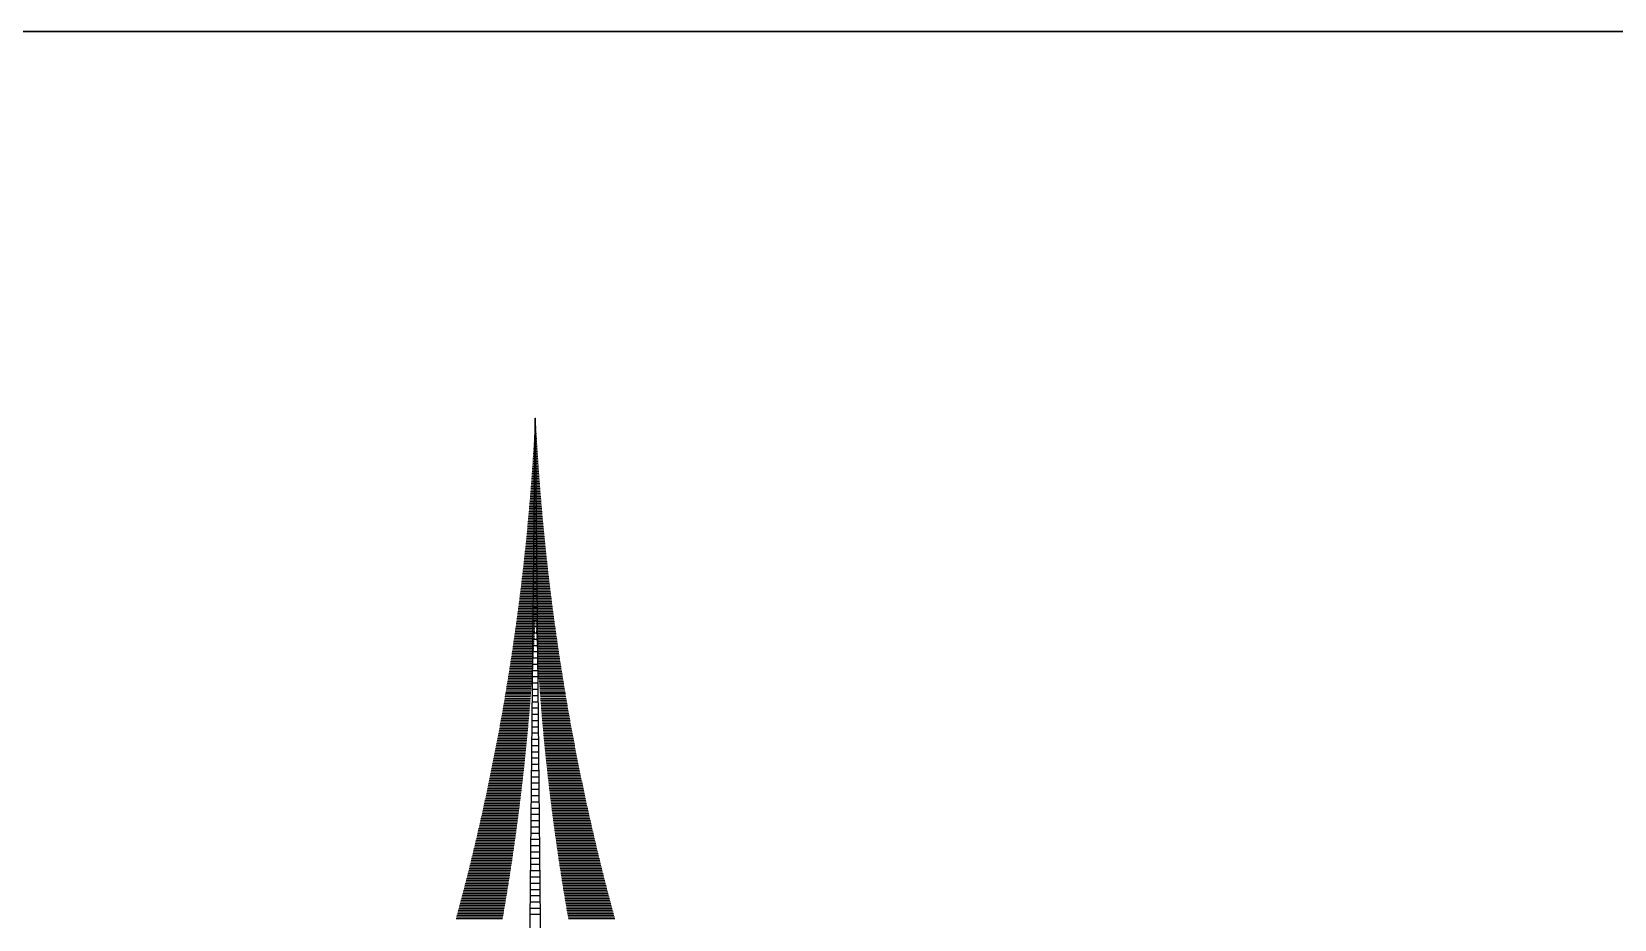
# Model space of a CAD drawing. Extents: x 271 to 16033, y -55852 to 2525.
# Drawn here: x 15996.302 to 15997.785, y -55777.007 to -55776.175 of the extents above; entities that cross this region are included whole.
import ezdxf

# ---------------------------------------------------------------- set-up
doc = ezdxf.new("R2010")
doc.units = 0
doc.header["$MEASUREMENT"] = 0
doc.layers.add('GUSH_MARM', color=173, linetype='Continuous')
doc.layers.add('TR_GILYON', color=7, linetype='Continuous')

# ---------------------------------------------------------------- blocks, each defined once
blk = doc.blocks.new('1BB389')
at = {"color": 7, "linetype": 'Continuous'}
for p, q in [((-20.492, -125.25), (-20.485, -125.25)), ((-20.491, -125.156), (-20.486, -125.156)), ((-20.494, -125.438), (-20.483, -125.438)), ((-20.493, -125.344), (-20.484, -125.344)), ((-20.497, -125.719), (-20.48, -125.719)), ((-20.496, -125.625), (-20.481, -125.625)), ((-20.495, -125.531), (-20.482, -125.531)), ((-20.499, -125.906), (-20.478, -125.906)), ((-20.498, -125.812), (-20.479, -125.812)), ((-20.502, -126.188), (-20.476, -126.188)), ((-20.501, -126.094), (-20.477, -126.094)), ((-20.5, -126), (-20.477, -126)), ((-20.504, -126.375), (-20.474, -126.375)), ((-20.503, -126.281), (-20.475, -126.281)), ((-20.506, -126.656), (-20.471, -126.656)), ((-20.505, -126.562), (-20.472, -126.562)), ((-20.504, -126.469), (-20.473, -126.469)), ((-20.508, -126.844), (-20.469, -126.844)), ((-20.507, -126.75), (-20.47, -126.75)), ((-20.511, -127.125), (-20.466, -127.125)), ((-20.51, -127.031), (-20.467, -127.031)), ((-20.509, -126.938), (-20.468, -126.938)), ((-20.513, -127.312), (-20.464, -127.312)), ((-20.512, -127.219), (-20.465, -127.219)), ((-20.516, -127.594), (-20.462, -127.594)), ((-20.515, -127.5), (-20.463, -127.5)), ((-20.514, -127.406), (-20.463, -127.406)), ((-20.518, -127.781), (-20.46, -127.781)), ((-20.517, -127.688), (-20.461, -127.688)), ((-20.52, -128.062), (-20.457, -128.062)), ((-20.519, -127.875), (-20.459, -127.875)), ((-20.519, -127.969), (-20.458, -127.969)), ((-20.522, -128.25), (-20.455, -128.25)), ((-20.521, -128.156), (-20.456, -128.156)), ((-20.525, -128.531), (-20.452, -128.531)), ((-20.524, -128.438), (-20.453, -128.438)), ((-20.523, -128.344), (-20.454, -128.344)), ((-20.527, -128.719), (-20.45, -128.719)), ((-20.526, -128.625), (-20.451, -128.625)), ((-20.53, -129), (-20.448, -129)), ((-20.529, -128.906), (-20.448, -128.906)), ((-20.528, -128.812), (-20.449, -128.812)), ((-20.533, -129.281), (-20.445, -129.281)), ((-20.532, -129.188), (-20.446, -129.188)), ((-20.531, -129.094), (-20.447, -129.094)), ((-20.534, -129.469), (-20.443, -129.469)), ((-20.533, -129.375), (-20.444, -129.375)), ((-20.537, -129.75), (-20.44, -129.75)), ((-20.536, -129.656), (-20.441, -129.656)), ((-20.535, -129.562), (-20.442, -129.562)), ((-20.539, -129.938), (-20.438, -129.938)), ((-20.538, -129.844), (-20.439, -129.844)), ((-20.542, -130.219), (-20.435, -130.219)), ((-20.541, -130.125), (-20.436, -130.125)), ((-20.54, -130.031), (-20.437, -130.031)), ((-20.544, -130.406), (-20.434, -130.406)), ((-20.543, -130.312), (-20.434, -130.312)), ((-20.547, -130.688), (-20.431, -130.688)), ((-20.546, -130.594), (-20.432, -130.594)), ((-20.545, -130.5), (-20.433, -130.5)), ((-20.548, -130.781), (-20.43, -130.781)), ((-20.548, -130.875), (-20.429, -130.875)), ((-20.551, -131.156), (-20.426, -131.156)), ((-20.55, -131.062), (-20.427, -131.062)), ((-20.549, -130.969), (-20.428, -130.969)), ((-20.553, -131.344), (-20.424, -131.344)), ((-20.552, -131.25), (-20.425, -131.25)), ((-20.556, -131.625), (-20.421, -131.625)), ((-20.555, -131.531), (-20.422, -131.531)), ((-20.554, -131.438), (-20.423, -131.438)), ((-20.558, -131.812), (-20.419, -131.812)), ((-20.557, -131.719), (-20.42, -131.719)), ((-20.561, -132.094), (-20.417, -132.094)), ((-20.56, -132), (-20.418, -132)), ((-20.559, -131.906), (-20.419, -131.906)), ((-20.563, -132.281), (-20.415, -132.281)), ((-20.562, -132.188), (-20.416, -132.188)), ((-20.565, -132.562), (-20.412, -132.562)), ((-20.564, -132.469), (-20.413, -132.469)), ((-20.563, -132.375), (-20.414, -132.375))]:
    blk.add_line(p, q, dxfattribs=at)

msp = doc.modelspace()

# ---------------------------------------------------------------- linework, layer by layer
at = {"color": 250, "linetype": 'Continuous', "ltscale": 0.01, "elevation": 1172.19571}
msp.add_lwpolyline([(15995.5603, -55776.17533), (16022.11495, -55776.17533), (16022.11495, -55795.05713), (15995.5603, -55795.05713)], close=True, dxfattribs=at)
at = {"layer": 'GUSH_MARM', "color": 250, "linetype": 'Continuous', "ltscale": 0.0625}
for p, q in [((15996.71159, -55782.78398, 1172.19571), (15996.77394, -55776.53734, 1172.19571)), ((15996.83659, -55782.78398, 1172.19571), (15996.77425, -55776.53734, 1172.19571))]:
    msp.add_line(p, q, dxfattribs=at)
at = {"layer": 'GUSH_MARM', "color": 7, "linetype": 'Continuous', "ltscale": 0.00016276}
for p, q in [((15996.77377, -55776.54046, 1172.19571), (15996.77436, -55776.54046, 1172.19571)), ((15996.77382, -55776.54046, 1172.19571), (15996.7744, -55776.54046, 1172.19571)), ((15996.77385, -55776.5389, 1172.19571), (15996.77429, -55776.5389, 1172.19571)), ((15996.77388, -55776.5389, 1172.19571), (15996.77432, -55776.5389, 1172.19571)), ((15996.77393, -55776.53734, 1172.19571), (15996.77423, -55776.53734, 1172.19571)), ((15996.77394, -55776.53734, 1172.19571), (15996.77425, -55776.53734, 1172.19571)), ((15996.77294, -55776.55609, 1172.19571), (15996.77493, -55776.55609, 1172.19571)), ((15996.77303, -55776.55452, 1172.19571), (15996.77488, -55776.55452, 1172.19571)), ((15996.77311, -55776.55296, 1172.19571), (15996.77482, -55776.55296, 1172.19571)), ((15996.7732, -55776.5514, 1172.19571), (15996.77477, -55776.5514, 1172.19571)), ((15996.77324, -55776.55609, 1172.19571), (15996.77524, -55776.55609, 1172.19571)), ((15996.77329, -55776.54984, 1172.19571), (15996.77471, -55776.54984, 1172.19571)), ((15996.7733, -55776.55452, 1172.19571), (15996.77515, -55776.55452, 1172.19571)), ((15996.77335, -55776.55296, 1172.19571), (15996.77506, -55776.55296, 1172.19571)), ((15996.77337, -55776.54827, 1172.19571), (15996.77466, -55776.54827, 1172.19571)), ((15996.7734, -55776.5514, 1172.19571), (15996.77497, -55776.5514, 1172.19571)), ((15996.77345, -55776.54671, 1172.19571), (15996.7746, -55776.54671, 1172.19571)), ((15996.77346, -55776.54984, 1172.19571), (15996.77489, -55776.54984, 1172.19571)), ((15996.77352, -55776.54827, 1172.19571), (15996.7748, -55776.54827, 1172.19571)), ((15996.77353, -55776.54515, 1172.19571), (15996.77454, -55776.54515, 1172.19571)), ((15996.77357, -55776.54671, 1172.19571), (15996.77472, -55776.54671, 1172.19571)), ((15996.77362, -55776.54359, 1172.19571), (15996.77448, -55776.54359, 1172.19571)), ((15996.77363, -55776.54515, 1172.19571), (15996.77464, -55776.54515, 1172.19571)), ((15996.77369, -55776.54202, 1172.19571), (15996.77442, -55776.54202, 1172.19571)), ((15996.77369, -55776.54359, 1172.19571), (15996.77456, -55776.54359, 1172.19571)), ((15996.77375, -55776.54202, 1172.19571), (15996.77448, -55776.54202, 1172.19571)), ((15996.77209, -55776.57015, 1172.19571), (15996.77535, -55776.57015, 1172.19571)), ((15996.77219, -55776.56859, 1172.19571), (15996.77531, -55776.56859, 1172.19571)), ((15996.77229, -55776.56702, 1172.19571), (15996.77526, -55776.56702, 1172.19571)), ((15996.77238, -55776.56546, 1172.19571), (15996.77522, -55776.56546, 1172.19571)), ((15996.77248, -55776.5639, 1172.19571), (15996.77517, -55776.5639, 1172.19571)), ((15996.77257, -55776.56234, 1172.19571), (15996.77513, -55776.56234, 1172.19571)), ((15996.77267, -55776.56077, 1172.19571), (15996.77508, -55776.56077, 1172.19571)), ((15996.77276, -55776.55921, 1172.19571), (15996.77503, -55776.55921, 1172.19571)), ((15996.77282, -55776.57015, 1172.19571), (15996.77608, -55776.57015, 1172.19571)), ((15996.77285, -55776.55765, 1172.19571), (15996.77498, -55776.55765, 1172.19571)), ((15996.77287, -55776.56859, 1172.19571), (15996.77598, -55776.56859, 1172.19571)), ((15996.77291, -55776.56702, 1172.19571), (15996.77589, -55776.56702, 1172.19571)), ((15996.77295, -55776.56546, 1172.19571), (15996.77579, -55776.56546, 1172.19571)), ((15996.773, -55776.5639, 1172.19571), (15996.7757, -55776.5639, 1172.19571)), ((15996.77305, -55776.56234, 1172.19571), (15996.7756, -55776.56234, 1172.19571)), ((15996.77309, -55776.56077, 1172.19571), (15996.77551, -55776.56077, 1172.19571)), ((15996.77314, -55776.55921, 1172.19571), (15996.77542, -55776.55921, 1172.19571)), ((15996.77319, -55776.55765, 1172.19571), (15996.77533, -55776.55765, 1172.19571)), ((15996.77104, -55776.58577, 1172.19571), (15996.77571, -55776.58577, 1172.19571)), ((15996.77115, -55776.58421, 1172.19571), (15996.77568, -55776.58421, 1172.19571)), ((15996.77126, -55776.58265, 1172.19571), (15996.77565, -55776.58265, 1172.19571)), ((15996.77137, -55776.58109, 1172.19571), (15996.77561, -55776.58109, 1172.19571)), ((15996.77148, -55776.57952, 1172.19571), (15996.77558, -55776.57952, 1172.19571)), ((15996.77158, -55776.57796, 1172.19571), (15996.77554, -55776.57796, 1172.19571)), ((15996.77168, -55776.5764, 1172.19571), (15996.77551, -55776.5764, 1172.19571)), ((15996.77179, -55776.57484, 1172.19571), (15996.77547, -55776.57484, 1172.19571)), ((15996.77189, -55776.57327, 1172.19571), (15996.77543, -55776.57327, 1172.19571)), ((15996.77199, -55776.57171, 1172.19571), (15996.77539, -55776.57171, 1172.19571)), ((15996.77246, -55776.58577, 1172.19571), (15996.77713, -55776.58577, 1172.19571)), ((15996.7725, -55776.58421, 1172.19571), (15996.77702, -55776.58421, 1172.19571)), ((15996.77253, -55776.58265, 1172.19571), (15996.77691, -55776.58265, 1172.19571)), ((15996.77256, -55776.58109, 1172.19571), (15996.7768, -55776.58109, 1172.19571)), ((15996.7726, -55776.57952, 1172.19571), (15996.7767, -55776.57952, 1172.19571)), ((15996.77263, -55776.57796, 1172.19571), (15996.77659, -55776.57796, 1172.19571)), ((15996.77267, -55776.5764, 1172.19571), (15996.77649, -55776.5764, 1172.19571)), ((15996.7727, -55776.57484, 1172.19571), (15996.77639, -55776.57484, 1172.19571)), ((15996.77274, -55776.57327, 1172.19571), (15996.77628, -55776.57327, 1172.19571)), ((15996.77278, -55776.57171, 1172.19571), (15996.77618, -55776.57171, 1172.19571)), ((15996.77, -55776.59984, 1172.19571), (15996.77594, -55776.59984, 1172.19571)), ((15996.77012, -55776.59827, 1172.19571), (15996.77592, -55776.59827, 1172.19571)), ((15996.77024, -55776.59671, 1172.19571), (15996.77589, -55776.59671, 1172.19571)), ((15996.77036, -55776.59515, 1172.19571), (15996.77587, -55776.59515, 1172.19571)), ((15996.77048, -55776.59359, 1172.19571), (15996.77585, -55776.59359, 1172.19571)), ((15996.77059, -55776.59202, 1172.19571), (15996.77582, -55776.59202, 1172.19571)), ((15996.77071, -55776.59046, 1172.19571), (15996.7758, -55776.59046, 1172.19571)), ((15996.77082, -55776.5889, 1172.19571), (15996.77577, -55776.5889, 1172.19571)), ((15996.77093, -55776.58734, 1172.19571), (15996.77574, -55776.58734, 1172.19571)), ((15996.77224, -55776.59984, 1172.19571), (15996.77817, -55776.59984, 1172.19571)), ((15996.77226, -55776.59827, 1172.19571), (15996.77805, -55776.59827, 1172.19571)), ((15996.77228, -55776.59671, 1172.19571), (15996.77793, -55776.59671, 1172.19571)), ((15996.7723, -55776.59515, 1172.19571), (15996.77781, -55776.59515, 1172.19571)), ((15996.77233, -55776.59359, 1172.19571), (15996.7777, -55776.59359, 1172.19571)), ((15996.77235, -55776.59202, 1172.19571), (15996.77758, -55776.59202, 1172.19571)), ((15996.77238, -55776.59046, 1172.19571), (15996.77747, -55776.59046, 1172.19571)), ((15996.77241, -55776.5889, 1172.19571), (15996.77735, -55776.5889, 1172.19571)), ((15996.77243, -55776.58734, 1172.19571), (15996.77724, -55776.58734, 1172.19571)), ((15996.76874, -55776.61546, 1172.19571), (15996.77609, -55776.61546, 1172.19571)), ((15996.76887, -55776.6139, 1172.19571), (15996.77608, -55776.6139, 1172.19571)), ((15996.769, -55776.61234, 1172.19571), (15996.77606, -55776.61234, 1172.19571)), ((15996.76913, -55776.61077, 1172.19571), (15996.77605, -55776.61077, 1172.19571)), ((15996.76926, -55776.60921, 1172.19571), (15996.77604, -55776.60921, 1172.19571)), ((15996.76939, -55776.60765, 1172.19571), (15996.77603, -55776.60765, 1172.19571)), ((15996.76951, -55776.60609, 1172.19571), (15996.77601, -55776.60609, 1172.19571)), ((15996.76964, -55776.60452, 1172.19571), (15996.77599, -55776.60452, 1172.19571)), ((15996.76976, -55776.60296, 1172.19571), (15996.77598, -55776.60296, 1172.19571)), ((15996.76988, -55776.6014, 1172.19571), (15996.77596, -55776.6014, 1172.19571)), ((15996.77209, -55776.61546, 1172.19571), (15996.77943, -55776.61546, 1172.19571)), ((15996.7721, -55776.6139, 1172.19571), (15996.7793, -55776.6139, 1172.19571)), ((15996.77211, -55776.61234, 1172.19571), (15996.77917, -55776.61234, 1172.19571)), ((15996.77212, -55776.61077, 1172.19571), (15996.77904, -55776.61077, 1172.19571)), ((15996.77213, -55776.60921, 1172.19571), (15996.77891, -55776.60921, 1172.19571)), ((15996.77215, -55776.60765, 1172.19571), (15996.77879, -55776.60765, 1172.19571)), ((15996.77216, -55776.60609, 1172.19571), (15996.77866, -55776.60609, 1172.19571)), ((15996.77218, -55776.60452, 1172.19571), (15996.77854, -55776.60452, 1172.19571)), ((15996.7722, -55776.60296, 1172.19571), (15996.77841, -55776.60296, 1172.19571)), ((15996.77222, -55776.6014, 1172.19571), (15996.77829, -55776.6014, 1172.19571)), ((15996.76751, -55776.62952, 1172.19571), (15996.77612, -55776.62952, 1172.19571)), ((15996.76765, -55776.62796, 1172.19571), (15996.77612, -55776.62796, 1172.19571)), ((15996.76779, -55776.6264, 1172.19571), (15996.77612, -55776.6264, 1172.19571)), ((15996.76793, -55776.62484, 1172.19571), (15996.77612, -55776.62484, 1172.19571)), ((15996.76807, -55776.62327, 1172.19571), (15996.77612, -55776.62327, 1172.19571)), ((15996.76821, -55776.62171, 1172.19571), (15996.77611, -55776.62171, 1172.19571)), ((15996.76834, -55776.62015, 1172.19571), (15996.77611, -55776.62015, 1172.19571)), ((15996.76848, -55776.61859, 1172.19571), (15996.7761, -55776.61859, 1172.19571)), ((15996.76861, -55776.61702, 1172.19571), (15996.77609, -55776.61702, 1172.19571)), ((15996.77205, -55776.62484, 1172.19571), (15996.78024, -55776.62484, 1172.19571)), ((15996.77205, -55776.6264, 1172.19571), (15996.78038, -55776.6264, 1172.19571)), ((15996.77205, -55776.62796, 1172.19571), (15996.78052, -55776.62796, 1172.19571)), ((15996.77205, -55776.62952, 1172.19571), (15996.78066, -55776.62952, 1172.19571)), ((15996.77206, -55776.62171, 1172.19571), (15996.77997, -55776.62171, 1172.19571)), ((15996.77206, -55776.62327, 1172.19571), (15996.78011, -55776.62327, 1172.19571)), ((15996.77207, -55776.61859, 1172.19571), (15996.7797, -55776.61859, 1172.19571)), ((15996.77207, -55776.62015, 1172.19571), (15996.77983, -55776.62015, 1172.19571)), ((15996.77208, -55776.61702, 1172.19571), (15996.77956, -55776.61702, 1172.19571)), ((15996.76603, -55776.64515, 1172.19571), (15996.77606, -55776.64515, 1172.19571)), ((15996.76619, -55776.64359, 1172.19571), (15996.77607, -55776.64359, 1172.19571)), ((15996.76634, -55776.64202, 1172.19571), (15996.77608, -55776.64202, 1172.19571)), ((15996.76649, -55776.64046, 1172.19571), (15996.77609, -55776.64046, 1172.19571)), ((15996.76664, -55776.6389, 1172.19571), (15996.7761, -55776.6389, 1172.19571)), ((15996.76679, -55776.63734, 1172.19571), (15996.7761, -55776.63734, 1172.19571)), ((15996.76693, -55776.63577, 1172.19571), (15996.77611, -55776.63577, 1172.19571)), ((15996.76708, -55776.63421, 1172.19571), (15996.77611, -55776.63421, 1172.19571)), ((15996.76722, -55776.63265, 1172.19571), (15996.77612, -55776.63265, 1172.19571)), ((15996.76737, -55776.63109, 1172.19571), (15996.77612, -55776.63109, 1172.19571)), ((15996.77205, -55776.63109, 1172.19571), (15996.78081, -55776.63109, 1172.19571)), ((15996.77206, -55776.63265, 1172.19571), (15996.78095, -55776.63265, 1172.19571)), ((15996.77206, -55776.63421, 1172.19571), (15996.7811, -55776.63421, 1172.19571)), ((15996.77206, -55776.63577, 1172.19571), (15996.78124, -55776.63577, 1172.19571)), ((15996.77207, -55776.63734, 1172.19571), (15996.78139, -55776.63734, 1172.19571)), ((15996.77208, -55776.6389, 1172.19571), (15996.78154, -55776.6389, 1172.19571)), ((15996.77208, -55776.64046, 1172.19571), (15996.78169, -55776.64046, 1172.19571)), ((15996.77209, -55776.64202, 1172.19571), (15996.78184, -55776.64202, 1172.19571)), ((15996.7721, -55776.64359, 1172.19571), (15996.78199, -55776.64359, 1172.19571)), ((15996.77212, -55776.64515, 1172.19571), (15996.78214, -55776.64515, 1172.19571)), ((15996.76461, -55776.65921, 1172.19571), (15996.7759, -55776.65921, 1172.19571)), ((15996.76477, -55776.65765, 1172.19571), (15996.77593, -55776.65765, 1172.19571)), ((15996.76493, -55776.65609, 1172.19571), (15996.77595, -55776.65609, 1172.19571)), ((15996.76509, -55776.65452, 1172.19571), (15996.77597, -55776.65452, 1172.19571)), ((15996.76525, -55776.65296, 1172.19571), (15996.77598, -55776.65296, 1172.19571)), ((15996.76541, -55776.6514, 1172.19571), (15996.776, -55776.6514, 1172.19571)), ((15996.76557, -55776.64984, 1172.19571), (15996.77602, -55776.64984, 1172.19571)), ((15996.76572, -55776.64827, 1172.19571), (15996.77603, -55776.64827, 1172.19571)), ((15996.76588, -55776.64671, 1172.19571), (15996.77605, -55776.64671, 1172.19571)), ((15996.77213, -55776.64671, 1172.19571), (15996.78229, -55776.64671, 1172.19571)), ((15996.77214, -55776.64827, 1172.19571), (15996.78245, -55776.64827, 1172.19571)), ((15996.77216, -55776.64984, 1172.19571), (15996.78261, -55776.64984, 1172.19571)), ((15996.77217, -55776.6514, 1172.19571), (15996.78276, -55776.6514, 1172.19571)), ((15996.77219, -55776.65296, 1172.19571), (15996.78292, -55776.65296, 1172.19571)), ((15996.77221, -55776.65452, 1172.19571), (15996.78308, -55776.65452, 1172.19571)), ((15996.77223, -55776.65609, 1172.19571), (15996.78324, -55776.65609, 1172.19571)), ((15996.77225, -55776.65765, 1172.19571), (15996.7834, -55776.65765, 1172.19571)), ((15996.77227, -55776.65921, 1172.19571), (15996.78357, -55776.65921, 1172.19571)), ((15996.76292, -55776.67484, 1172.19571), (15996.77563, -55776.67484, 1172.19571)), ((15996.76309, -55776.67327, 1172.19571), (15996.77566, -55776.67327, 1172.19571)), ((15996.76326, -55776.67171, 1172.19571), (15996.77569, -55776.67171, 1172.19571)), ((15996.76344, -55776.67015, 1172.19571), (15996.77572, -55776.67015, 1172.19571)), ((15996.76361, -55776.66859, 1172.19571), (15996.77575, -55776.66859, 1172.19571)), ((15996.76378, -55776.66702, 1172.19571), (15996.77578, -55776.66702, 1172.19571)), ((15996.76395, -55776.66546, 1172.19571), (15996.77581, -55776.66546, 1172.19571)), ((15996.76411, -55776.6639, 1172.19571), (15996.77583, -55776.6639, 1172.19571)), ((15996.76428, -55776.66234, 1172.19571), (15996.77586, -55776.66234, 1172.19571)), ((15996.76444, -55776.66077, 1172.19571), (15996.77588, -55776.66077, 1172.19571)), ((15996.77229, -55776.66077, 1172.19571), (15996.78373, -55776.66077, 1172.19571)), ((15996.77232, -55776.66234, 1172.19571), (15996.78389, -55776.66234, 1172.19571)), ((15996.77234, -55776.6639, 1172.19571), (15996.78406, -55776.6639, 1172.19571)), ((15996.77237, -55776.66546, 1172.19571), (15996.78423, -55776.66546, 1172.19571)), ((15996.77239, -55776.66702, 1172.19571), (15996.7844, -55776.66702, 1172.19571)), ((15996.77242, -55776.66859, 1172.19571), (15996.78457, -55776.66859, 1172.19571)), ((15996.77245, -55776.67015, 1172.19571), (15996.78474, -55776.67015, 1172.19571)), ((15996.77248, -55776.67171, 1172.19571), (15996.78491, -55776.67171, 1172.19571)), ((15996.77251, -55776.67327, 1172.19571), (15996.78508, -55776.67327, 1172.19571)), ((15996.77255, -55776.67484, 1172.19571), (15996.78526, -55776.67484, 1172.19571)), ((15996.7613, -55776.6889, 1172.19571), (15996.77528, -55776.6889, 1172.19571)), ((15996.76148, -55776.68734, 1172.19571), (15996.77533, -55776.68734, 1172.19571)), ((15996.76167, -55776.68577, 1172.19571), (15996.77537, -55776.68577, 1172.19571)), ((15996.76185, -55776.68421, 1172.19571), (15996.77541, -55776.68421, 1172.19571)), ((15996.76203, -55776.68265, 1172.19571), (15996.77545, -55776.68265, 1172.19571)), ((15996.76221, -55776.68109, 1172.19571), (15996.77549, -55776.68109, 1172.19571)), ((15996.76239, -55776.67952, 1172.19571), (15996.77552, -55776.67952, 1172.19571)), ((15996.76257, -55776.67796, 1172.19571), (15996.77556, -55776.67796, 1172.19571)), ((15996.76274, -55776.6764, 1172.19571), (15996.77559, -55776.6764, 1172.19571)), ((15996.77258, -55776.6764, 1172.19571), (15996.78543, -55776.6764, 1172.19571)), ((15996.77261, -55776.67796, 1172.19571), (15996.78561, -55776.67796, 1172.19571)), ((15996.77265, -55776.67952, 1172.19571), (15996.78579, -55776.67952, 1172.19571)), ((15996.77269, -55776.68109, 1172.19571), (15996.78596, -55776.68109, 1172.19571)), ((15996.77273, -55776.68265, 1172.19571), (15996.78614, -55776.68265, 1172.19571)), ((15996.77277, -55776.68421, 1172.19571), (15996.78633, -55776.68421, 1172.19571)), ((15996.77281, -55776.68577, 1172.19571), (15996.78651, -55776.68577, 1172.19571)), ((15996.77285, -55776.68734, 1172.19571), (15996.78669, -55776.68734, 1172.19571)), ((15996.77289, -55776.6889, 1172.19571), (15996.78688, -55776.6889, 1172.19571)), ((15996.75939, -55776.70452, 1172.19571), (15996.77479, -55776.70452, 1172.19571)), ((15996.75959, -55776.70296, 1172.19571), (15996.77485, -55776.70296, 1172.19571)), ((15996.75978, -55776.7014, 1172.19571), (15996.7749, -55776.7014, 1172.19571)), ((15996.75997, -55776.69984, 1172.19571), (15996.77495, -55776.69984, 1172.19571)), ((15996.76017, -55776.69827, 1172.19571), (15996.775, -55776.69827, 1172.19571)), ((15996.76036, -55776.69671, 1172.19571), (15996.77505, -55776.69671, 1172.19571)), ((15996.76055, -55776.69515, 1172.19571), (15996.7751, -55776.69515, 1172.19571)), ((15996.76074, -55776.69359, 1172.19571), (15996.77515, -55776.69359, 1172.19571)), ((15996.76093, -55776.69202, 1172.19571), (15996.77519, -55776.69202, 1172.19571)), ((15996.76111, -55776.69046, 1172.19571), (15996.77524, -55776.69046, 1172.19571)), ((15996.77293, -55776.69046, 1172.19571), (15996.78706, -55776.69046, 1172.19571)), ((15996.77298, -55776.69202, 1172.19571), (15996.78725, -55776.69202, 1172.19571)), ((15996.77303, -55776.69359, 1172.19571), (15996.78744, -55776.69359, 1172.19571)), ((15996.77307, -55776.69515, 1172.19571), (15996.78762, -55776.69515, 1172.19571)), ((15996.77312, -55776.69671, 1172.19571), (15996.78781, -55776.69671, 1172.19571)), ((15996.77317, -55776.69827, 1172.19571), (15996.78801, -55776.69827, 1172.19571)), ((15996.77322, -55776.69984, 1172.19571), (15996.7882, -55776.69984, 1172.19571)), ((15996.77327, -55776.7014, 1172.19571), (15996.78839, -55776.7014, 1172.19571)), ((15996.77333, -55776.70296, 1172.19571), (15996.78859, -55776.70296, 1172.19571)), ((15996.77338, -55776.70452, 1172.19571), (15996.78878, -55776.70452, 1172.19571)), ((15996.75758, -55776.71859, 1172.19571), (15996.77426, -55776.71859, 1172.19571)), ((15996.75778, -55776.71702, 1172.19571), (15996.77432, -55776.71702, 1172.19571)), ((15996.75799, -55776.71546, 1172.19571), (15996.77438, -55776.71546, 1172.19571)), ((15996.75819, -55776.7139, 1172.19571), (15996.77445, -55776.7139, 1172.19571)), ((15996.75839, -55776.71234, 1172.19571), (15996.77451, -55776.71234, 1172.19571)), ((15996.7586, -55776.71077, 1172.19571), (15996.77457, -55776.71077, 1172.19571)), ((15996.7588, -55776.70921, 1172.19571), (15996.77463, -55776.70921, 1172.19571)), ((15996.759, -55776.70765, 1172.19571), (15996.77468, -55776.70765, 1172.19571)), ((15996.75919, -55776.70609, 1172.19571), (15996.77474, -55776.70609, 1172.19571)), ((15996.77343, -55776.70609, 1172.19571), (15996.78898, -55776.70609, 1172.19571)), ((15996.77349, -55776.70765, 1172.19571), (15996.78918, -55776.70765, 1172.19571)), ((15996.77355, -55776.70921, 1172.19571), (15996.78938, -55776.70921, 1172.19571)), ((15996.77361, -55776.71077, 1172.19571), (15996.78958, -55776.71077, 1172.19571)), ((15996.77367, -55776.71234, 1172.19571), (15996.78978, -55776.71234, 1172.19571)), ((15996.77373, -55776.7139, 1172.19571), (15996.78998, -55776.7139, 1172.19571)), ((15996.77379, -55776.71546, 1172.19571), (15996.79019, -55776.71546, 1172.19571)), ((15996.77385, -55776.71702, 1172.19571), (15996.79039, -55776.71702, 1172.19571)), ((15996.77392, -55776.71859, 1172.19571), (15996.7906, -55776.71859, 1172.19571)), ((15996.75545, -55776.73421, 1172.19571), (15996.77356, -55776.73421, 1172.19571)), ((15996.75567, -55776.73265, 1172.19571), (15996.77363, -55776.73265, 1172.19571)), ((15996.75589, -55776.73109, 1172.19571), (15996.77371, -55776.73109, 1172.19571)), ((15996.7561, -55776.72952, 1172.19571), (15996.77378, -55776.72952, 1172.19571)), ((15996.75632, -55776.72796, 1172.19571), (15996.77385, -55776.72796, 1172.19571)), ((15996.75653, -55776.7264, 1172.19571), (15996.77392, -55776.7264, 1172.19571)), ((15996.75674, -55776.72484, 1172.19571), (15996.77399, -55776.72484, 1172.19571)), ((15996.75695, -55776.72327, 1172.19571), (15996.77406, -55776.72327, 1172.19571)), ((15996.75716, -55776.72171, 1172.19571), (15996.77413, -55776.72171, 1172.19571)), ((15996.75737, -55776.72015, 1172.19571), (15996.77419, -55776.72015, 1172.19571)), ((15996.77398, -55776.72015, 1172.19571), (15996.7908, -55776.72015, 1172.19571)), ((15996.77405, -55776.72171, 1172.19571), (15996.79101, -55776.72171, 1172.19571)), ((15996.77411, -55776.72327, 1172.19571), (15996.79122, -55776.72327, 1172.19571)), ((15996.77418, -55776.72484, 1172.19571), (15996.79143, -55776.72484, 1172.19571)), ((15996.77425, -55776.7264, 1172.19571), (15996.79164, -55776.7264, 1172.19571)), ((15996.77432, -55776.72796, 1172.19571), (15996.79186, -55776.72796, 1172.19571)), ((15996.7744, -55776.72952, 1172.19571), (15996.79207, -55776.72952, 1172.19571)), ((15996.77447, -55776.73109, 1172.19571), (15996.79229, -55776.73109, 1172.19571)), ((15996.77454, -55776.73265, 1172.19571), (15996.7925, -55776.73265, 1172.19571)), ((15996.77462, -55776.73421, 1172.19571), (15996.79272, -55776.73421, 1172.19571)), ((15996.75344, -55776.74827, 1172.19571), (15996.77283, -55776.74827, 1172.19571)), ((15996.75367, -55776.74671, 1172.19571), (15996.77291, -55776.74671, 1172.19571)), ((15996.7539, -55776.74515, 1172.19571), (15996.773, -55776.74515, 1172.19571)), ((15996.75412, -55776.74359, 1172.19571), (15996.77308, -55776.74359, 1172.19571)), ((15996.75435, -55776.74202, 1172.19571), (15996.77316, -55776.74202, 1172.19571)), ((15996.75457, -55776.74046, 1172.19571), (15996.77324, -55776.74046, 1172.19571)), ((15996.75479, -55776.7389, 1172.19571), (15996.77332, -55776.7389, 1172.19571)), ((15996.75501, -55776.73734, 1172.19571), (15996.7734, -55776.73734, 1172.19571)), ((15996.75523, -55776.73577, 1172.19571), (15996.77348, -55776.73577, 1172.19571)), ((15996.77469, -55776.73577, 1172.19571), (15996.79294, -55776.73577, 1172.19571)), ((15996.77477, -55776.73734, 1172.19571), (15996.79316, -55776.73734, 1172.19571)), ((15996.77485, -55776.7389, 1172.19571), (15996.79338, -55776.7389, 1172.19571)), ((15996.77493, -55776.74046, 1172.19571), (15996.7936, -55776.74046, 1172.19571)), ((15996.77501, -55776.74202, 1172.19571), (15996.79383, -55776.74202, 1172.19571)), ((15996.77509, -55776.74359, 1172.19571), (15996.79405, -55776.74359, 1172.19571)), ((15996.77518, -55776.74515, 1172.19571), (15996.79428, -55776.74515, 1172.19571)), ((15996.77526, -55776.74671, 1172.19571), (15996.7945, -55776.74671, 1172.19571)), ((15996.77534, -55776.74827, 1172.19571), (15996.79473, -55776.74827, 1172.19571)), ((15996.7511, -55776.7639, 1172.19571), (15996.77191, -55776.7639, 1172.19571)), ((15996.75134, -55776.76234, 1172.19571), (15996.77201, -55776.76234, 1172.19571)), ((15996.75158, -55776.76077, 1172.19571), (15996.77211, -55776.76077, 1172.19571)), ((15996.75181, -55776.75921, 1172.19571), (15996.7722, -55776.75921, 1172.19571)), ((15996.75205, -55776.75765, 1172.19571), (15996.77229, -55776.75765, 1172.19571)), ((15996.75229, -55776.75609, 1172.19571), (15996.77239, -55776.75609, 1172.19571)), ((15996.75252, -55776.75452, 1172.19571), (15996.77248, -55776.75452, 1172.19571)), ((15996.75275, -55776.75296, 1172.19571), (15996.77257, -55776.75296, 1172.19571)), ((15996.75298, -55776.7514, 1172.19571), (15996.77265, -55776.7514, 1172.19571)), ((15996.75321, -55776.74984, 1172.19571), (15996.77274, -55776.74984, 1172.19571)), ((15996.77543, -55776.74984, 1172.19571), (15996.79496, -55776.74984, 1172.19571)), ((15996.77552, -55776.7514, 1172.19571), (15996.79519, -55776.7514, 1172.19571)), ((15996.77561, -55776.75296, 1172.19571), (15996.79542, -55776.75296, 1172.19571)), ((15996.7757, -55776.75452, 1172.19571), (15996.79565, -55776.75452, 1172.19571)), ((15996.77579, -55776.75609, 1172.19571), (15996.79589, -55776.75609, 1172.19571)), ((15996.77588, -55776.75765, 1172.19571), (15996.79612, -55776.75765, 1172.19571)), ((15996.77597, -55776.75921, 1172.19571), (15996.79636, -55776.75921, 1172.19571)), ((15996.77607, -55776.76077, 1172.19571), (15996.7966, -55776.76077, 1172.19571)), ((15996.77616, -55776.76234, 1172.19571), (15996.79683, -55776.76234, 1172.19571)), ((15996.77626, -55776.7639, 1172.19571), (15996.79707, -55776.7639, 1172.19571)), ((15996.74889, -55776.77796, 1172.19571), (15996.77099, -55776.77796, 1172.19571)), ((15996.74914, -55776.7764, 1172.19571), (15996.7711, -55776.7764, 1172.19571)), ((15996.74939, -55776.77484, 1172.19571), (15996.77121, -55776.77484, 1172.19571)), ((15996.74964, -55776.77327, 1172.19571), (15996.77131, -55776.77327, 1172.19571)), ((15996.74989, -55776.77171, 1172.19571), (15996.77141, -55776.77171, 1172.19571)), ((15996.75013, -55776.77015, 1172.19571), (15996.77152, -55776.77015, 1172.19571)), ((15996.75037, -55776.76859, 1172.19571), (15996.77162, -55776.76859, 1172.19571)), ((15996.75062, -55776.76702, 1172.19571), (15996.77172, -55776.76702, 1172.19571)), ((15996.75086, -55776.76546, 1172.19571), (15996.77182, -55776.76546, 1172.19571)), ((15996.77636, -55776.76546, 1172.19571), (15996.79731, -55776.76546, 1172.19571)), ((15996.77646, -55776.76702, 1172.19571), (15996.79756, -55776.76702, 1172.19571)), ((15996.77656, -55776.76859, 1172.19571), (15996.7978, -55776.76859, 1172.19571)), ((15996.77666, -55776.77015, 1172.19571), (15996.79804, -55776.77015, 1172.19571)), ((15996.77676, -55776.77171, 1172.19571), (15996.79829, -55776.77171, 1172.19571)), ((15996.77686, -55776.77327, 1172.19571), (15996.79853, -55776.77327, 1172.19571)), ((15996.77697, -55776.77484, 1172.19571), (15996.79878, -55776.77484, 1172.19571)), ((15996.77707, -55776.7764, 1172.19571), (15996.79903, -55776.7764, 1172.19571)), ((15996.77718, -55776.77796, 1172.19571), (15996.79928, -55776.77796, 1172.19571)), ((15996.74633, -55776.79359, 1172.19571), (15996.76987, -55776.79359, 1172.19571)), ((15996.74659, -55776.79202, 1172.19571), (15996.76998, -55776.79202, 1172.19571)), ((15996.74685, -55776.79046, 1172.19571), (15996.7701, -55776.79046, 1172.19571)), ((15996.74711, -55776.7889, 1172.19571), (15996.77022, -55776.7889, 1172.19571)), ((15996.74737, -55776.78734, 1172.19571), (15996.77033, -55776.78734, 1172.19571)), ((15996.74763, -55776.78577, 1172.19571), (15996.77044, -55776.78577, 1172.19571)), ((15996.74788, -55776.78421, 1172.19571), (15996.77056, -55776.78421, 1172.19571)), ((15996.74814, -55776.78265, 1172.19571), (15996.77067, -55776.78265, 1172.19571)), ((15996.74839, -55776.78109, 1172.19571), (15996.77078, -55776.78109, 1172.19571)), ((15996.74864, -55776.77952, 1172.19571), (15996.77089, -55776.77952, 1172.19571)), ((15996.77729, -55776.77952, 1172.19571), (15996.79953, -55776.77952, 1172.19571)), ((15996.7774, -55776.78109, 1172.19571), (15996.79978, -55776.78109, 1172.19571)), ((15996.77751, -55776.78265, 1172.19571), (15996.80004, -55776.78265, 1172.19571)), ((15996.77762, -55776.78421, 1172.19571), (15996.80029, -55776.78421, 1172.19571)), ((15996.77773, -55776.78577, 1172.19571), (15996.80055, -55776.78577, 1172.19571)), ((15996.77784, -55776.78734, 1172.19571), (15996.8008, -55776.78734, 1172.19571)), ((15996.77796, -55776.7889, 1172.19571), (15996.80106, -55776.7889, 1172.19571)), ((15996.77807, -55776.79046, 1172.19571), (15996.80132, -55776.79046, 1172.19571)), ((15996.77819, -55776.79202, 1172.19571), (15996.80158, -55776.79202, 1172.19571)), ((15996.77831, -55776.79359, 1172.19571), (15996.80184, -55776.79359, 1172.19571)), ((15996.74392, -55776.80765, 1172.19571), (15996.76875, -55776.80765, 1172.19571)), ((15996.7442, -55776.80609, 1172.19571), (15996.76888, -55776.80609, 1172.19571)), ((15996.74447, -55776.80452, 1172.19571), (15996.76901, -55776.80452, 1172.19571)), ((15996.74474, -55776.80296, 1172.19571), (15996.76914, -55776.80296, 1172.19571)), ((15996.74501, -55776.8014, 1172.19571), (15996.76926, -55776.8014, 1172.19571)), ((15996.74527, -55776.79984, 1172.19571), (15996.76938, -55776.79984, 1172.19571)), ((15996.74554, -55776.79827, 1172.19571), (15996.76951, -55776.79827, 1172.19571)), ((15996.7458, -55776.79671, 1172.19571), (15996.76963, -55776.79671, 1172.19571)), ((15996.74607, -55776.79515, 1172.19571), (15996.76975, -55776.79515, 1172.19571)), ((15996.77843, -55776.79515, 1172.19571), (15996.80211, -55776.79515, 1172.19571)), ((15996.77855, -55776.79671, 1172.19571), (15996.80237, -55776.79671, 1172.19571)), ((15996.77867, -55776.79827, 1172.19571), (15996.80263, -55776.79827, 1172.19571)), ((15996.77879, -55776.79984, 1172.19571), (15996.8029, -55776.79984, 1172.19571)), ((15996.77891, -55776.8014, 1172.19571), (15996.80317, -55776.8014, 1172.19571)), ((15996.77904, -55776.80296, 1172.19571), (15996.80344, -55776.80296, 1172.19571)), ((15996.77916, -55776.80452, 1172.19571), (15996.80371, -55776.80452, 1172.19571)), ((15996.77929, -55776.80609, 1172.19571), (15996.80398, -55776.80609, 1172.19571)), ((15996.77942, -55776.80765, 1172.19571), (15996.80425, -55776.80765, 1172.19571)), ((15996.74114, -55776.82327, 1172.19571), (15996.76741, -55776.82327, 1172.19571)), ((15996.74142, -55776.82171, 1172.19571), (15996.76755, -55776.82171, 1172.19571)), ((15996.74171, -55776.82015, 1172.19571), (15996.76769, -55776.82015, 1172.19571)), ((15996.74199, -55776.81859, 1172.19571), (15996.76783, -55776.81859, 1172.19571)), ((15996.74227, -55776.81702, 1172.19571), (15996.76796, -55776.81702, 1172.19571)), ((15996.74255, -55776.81546, 1172.19571), (15996.7681, -55776.81546, 1172.19571)), ((15996.74283, -55776.8139, 1172.19571), (15996.76823, -55776.8139, 1172.19571)), ((15996.7431, -55776.81234, 1172.19571), (15996.76836, -55776.81234, 1172.19571)), ((15996.74338, -55776.81077, 1172.19571), (15996.76849, -55776.81077, 1172.19571)), ((15996.74365, -55776.80921, 1172.19571), (15996.76863, -55776.80921, 1172.19571)), ((15996.77955, -55776.80921, 1172.19571), (15996.80452, -55776.80921, 1172.19571)), ((15996.77968, -55776.81077, 1172.19571), (15996.8048, -55776.81077, 1172.19571)), ((15996.77981, -55776.81234, 1172.19571), (15996.80507, -55776.81234, 1172.19571)), ((15996.77994, -55776.8139, 1172.19571), (15996.80535, -55776.8139, 1172.19571)), ((15996.78008, -55776.81546, 1172.19571), (15996.80563, -55776.81546, 1172.19571)), ((15996.78021, -55776.81702, 1172.19571), (15996.80591, -55776.81702, 1172.19571)), ((15996.78035, -55776.81859, 1172.19571), (15996.80619, -55776.81859, 1172.19571)), ((15996.78048, -55776.82015, 1172.19571), (15996.80647, -55776.82015, 1172.19571)), ((15996.78062, -55776.82171, 1172.19571), (15996.80675, -55776.82171, 1172.19571)), ((15996.78076, -55776.82327, 1172.19571), (15996.80703, -55776.82327, 1172.19571)), ((15996.73854, -55776.83734, 1172.19571), (15996.76611, -55776.83734, 1172.19571)), ((15996.73883, -55776.83577, 1172.19571), (15996.76626, -55776.83577, 1172.19571)), ((15996.73912, -55776.83421, 1172.19571), (15996.7664, -55776.83421, 1172.19571)), ((15996.73941, -55776.83265, 1172.19571), (15996.76655, -55776.83265, 1172.19571)), ((15996.73971, -55776.83109, 1172.19571), (15996.7667, -55776.83109, 1172.19571)), ((15996.73999, -55776.82952, 1172.19571), (15996.76684, -55776.82952, 1172.19571)), ((15996.74028, -55776.82796, 1172.19571), (15996.76699, -55776.82796, 1172.19571)), ((15996.74057, -55776.8264, 1172.19571), (15996.76713, -55776.8264, 1172.19571)), ((15996.74086, -55776.82484, 1172.19571), (15996.76727, -55776.82484, 1172.19571)), ((15996.7809, -55776.82484, 1172.19571), (15996.80732, -55776.82484, 1172.19571)), ((15996.78104, -55776.8264, 1172.19571), (15996.8076, -55776.8264, 1172.19571)), ((15996.78119, -55776.82796, 1172.19571), (15996.80789, -55776.82796, 1172.19571)), ((15996.78133, -55776.82952, 1172.19571), (15996.80818, -55776.82952, 1172.19571)), ((15996.78148, -55776.83109, 1172.19571), (15996.80847, -55776.83109, 1172.19571)), ((15996.78162, -55776.83265, 1172.19571), (15996.80876, -55776.83265, 1172.19571)), ((15996.78177, -55776.83421, 1172.19571), (15996.80905, -55776.83421, 1172.19571)), ((15996.78192, -55776.83577, 1172.19571), (15996.80934, -55776.83577, 1172.19571)), ((15996.78207, -55776.83734, 1172.19571), (15996.80964, -55776.83734, 1172.19571)), ((15996.73584, -55776.8514, 1172.19571), (15996.76471, -55776.8514, 1172.19571)), ((15996.73614, -55776.84984, 1172.19571), (15996.76487, -55776.84984, 1172.19571)), ((15996.73644, -55776.84827, 1172.19571), (15996.76503, -55776.84827, 1172.19571)), ((15996.73675, -55776.84671, 1172.19571), (15996.76519, -55776.84671, 1172.19571)), ((15996.73705, -55776.84515, 1172.19571), (15996.76534, -55776.84515, 1172.19571)), ((15996.73735, -55776.84359, 1172.19571), (15996.7655, -55776.84359, 1172.19571)), ((15996.73765, -55776.84202, 1172.19571), (15996.76565, -55776.84202, 1172.19571)), ((15996.73794, -55776.84046, 1172.19571), (15996.7658, -55776.84046, 1172.19571)), ((15996.73824, -55776.8389, 1172.19571), (15996.76596, -55776.8389, 1172.19571)), ((15996.78222, -55776.8389, 1172.19571), (15996.80993, -55776.8389, 1172.19571)), ((15996.78237, -55776.84046, 1172.19571), (15996.81023, -55776.84046, 1172.19571)), ((15996.78252, -55776.84202, 1172.19571), (15996.81053, -55776.84202, 1172.19571)), ((15996.78268, -55776.84359, 1172.19571), (15996.81083, -55776.84359, 1172.19571)), ((15996.78283, -55776.84515, 1172.19571), (15996.81113, -55776.84515, 1172.19571)), ((15996.78299, -55776.84671, 1172.19571), (15996.81143, -55776.84671, 1172.19571)), ((15996.78315, -55776.84827, 1172.19571), (15996.81173, -55776.84827, 1172.19571)), ((15996.7833, -55776.84984, 1172.19571), (15996.81203, -55776.84984, 1172.19571)), ((15996.78346, -55776.8514, 1172.19571), (15996.81234, -55776.8514, 1172.19571)), ((15996.73367, -55776.86234, 1172.19571), (15996.76356, -55776.86234, 1172.19571)), ((15996.73398, -55776.86077, 1172.19571), (15996.76373, -55776.86077, 1172.19571)), ((15996.73429, -55776.85921, 1172.19571), (15996.76389, -55776.85921, 1172.19571)), ((15996.7346, -55776.85765, 1172.19571), (15996.76406, -55776.85765, 1172.19571)), ((15996.73491, -55776.85609, 1172.19571), (15996.76422, -55776.85609, 1172.19571)), ((15996.73522, -55776.85452, 1172.19571), (15996.76439, -55776.85452, 1172.19571)), ((15996.73553, -55776.85296, 1172.19571), (15996.76455, -55776.85296, 1172.19571)), ((15996.78362, -55776.85296, 1172.19571), (15996.81264, -55776.85296, 1172.19571)), ((15996.78379, -55776.85452, 1172.19571), (15996.81295, -55776.85452, 1172.19571)), ((15996.78395, -55776.85609, 1172.19571), (15996.81326, -55776.85609, 1172.19571)), ((15996.78411, -55776.85765, 1172.19571), (15996.81357, -55776.85765, 1172.19571)), ((15996.78428, -55776.85921, 1172.19571), (15996.81388, -55776.85921, 1172.19571)), ((15996.78445, -55776.86077, 1172.19571), (15996.81419, -55776.86077, 1172.19571)), ((15996.78461, -55776.86234, 1172.19571), (15996.8145, -55776.86234, 1172.19571))]:
    msp.add_line(p, q, dxfattribs=at)
at = {"layer": 'GUSH_MARM', "color": 250, "linetype": 'Continuous', "ltscale": 0.00016276}
for p, q in [((15996.73272, -55776.86702, 1172.19571), (15996.76305, -55776.86702, 1172.19571)), ((15996.73304, -55776.86546, 1172.19571), (15996.76322, -55776.86546, 1172.19571)), ((15996.73335, -55776.8639, 1172.19571), (15996.76339, -55776.8639, 1172.19571)), ((15996.78478, -55776.8639, 1172.19571), (15996.81482, -55776.8639, 1172.19571)), ((15996.78495, -55776.86546, 1172.19571), (15996.81513, -55776.86546, 1172.19571)), ((15996.78512, -55776.86702, 1172.19571), (15996.81545, -55776.86702, 1172.19571)), ((15996.72982, -55776.88109, 1172.19571), (15996.76146, -55776.88109, 1172.19571)), ((15996.73015, -55776.87952, 1172.19571), (15996.76164, -55776.87952, 1172.19571)), ((15996.73047, -55776.87796, 1172.19571), (15996.76182, -55776.87796, 1172.19571)), ((15996.7308, -55776.8764, 1172.19571), (15996.762, -55776.8764, 1172.19571)), ((15996.73112, -55776.87484, 1172.19571), (15996.76218, -55776.87484, 1172.19571)), ((15996.73144, -55776.87327, 1172.19571), (15996.76235, -55776.87327, 1172.19571)), ((15996.73177, -55776.87171, 1172.19571), (15996.76253, -55776.87171, 1172.19571)), ((15996.73209, -55776.87015, 1172.19571), (15996.7627, -55776.87015, 1172.19571)), ((15996.7324, -55776.86859, 1172.19571), (15996.76288, -55776.86859, 1172.19571)), ((15996.7853, -55776.86859, 1172.19571), (15996.81577, -55776.86859, 1172.19571)), ((15996.78547, -55776.87015, 1172.19571), (15996.81609, -55776.87015, 1172.19571)), ((15996.78564, -55776.87171, 1172.19571), (15996.81641, -55776.87171, 1172.19571)), ((15996.78582, -55776.87327, 1172.19571), (15996.81673, -55776.87327, 1172.19571)), ((15996.786, -55776.87484, 1172.19571), (15996.81705, -55776.87484, 1172.19571)), ((15996.78617, -55776.8764, 1172.19571), (15996.81738, -55776.8764, 1172.19571)), ((15996.78635, -55776.87796, 1172.19571), (15996.8177, -55776.87796, 1172.19571)), ((15996.78653, -55776.87952, 1172.19571), (15996.81803, -55776.87952, 1172.19571)), ((15996.78671, -55776.88109, 1172.19571), (15996.81835, -55776.88109, 1172.19571)), ((15996.72648, -55776.89671, 1172.19571), (15996.75958, -55776.89671, 1172.19571)), ((15996.72682, -55776.89515, 1172.19571), (15996.75978, -55776.89515, 1172.19571)), ((15996.72716, -55776.89359, 1172.19571), (15996.75997, -55776.89359, 1172.19571)), ((15996.7275, -55776.89202, 1172.19571), (15996.76016, -55776.89202, 1172.19571)), ((15996.72783, -55776.89046, 1172.19571), (15996.76035, -55776.89046, 1172.19571)), ((15996.72817, -55776.8889, 1172.19571), (15996.76054, -55776.8889, 1172.19571)), ((15996.7285, -55776.88734, 1172.19571), (15996.76072, -55776.88734, 1172.19571)), ((15996.72883, -55776.88577, 1172.19571), (15996.76091, -55776.88577, 1172.19571)), ((15996.72916, -55776.88421, 1172.19571), (15996.76109, -55776.88421, 1172.19571)), ((15996.72949, -55776.88265, 1172.19571), (15996.76128, -55776.88265, 1172.19571)), ((15996.7869, -55776.88265, 1172.19571), (15996.81868, -55776.88265, 1172.19571)), ((15996.78708, -55776.88421, 1172.19571), (15996.81901, -55776.88421, 1172.19571)), ((15996.78727, -55776.88577, 1172.19571), (15996.81934, -55776.88577, 1172.19571)), ((15996.78745, -55776.88734, 1172.19571), (15996.81967, -55776.88734, 1172.19571)), ((15996.78764, -55776.8889, 1172.19571), (15996.82001, -55776.8889, 1172.19571)), ((15996.78783, -55776.89046, 1172.19571), (15996.82034, -55776.89046, 1172.19571)), ((15996.78802, -55776.89202, 1172.19571), (15996.82068, -55776.89202, 1172.19571)), ((15996.78821, -55776.89359, 1172.19571), (15996.82101, -55776.89359, 1172.19571)), ((15996.7884, -55776.89515, 1172.19571), (15996.82135, -55776.89515, 1172.19571)), ((15996.78859, -55776.89671, 1172.19571), (15996.82169, -55776.89671, 1172.19571)), ((15996.72338, -55776.91077, 1172.19571), (15996.7578, -55776.91077, 1172.19571)), ((15996.72373, -55776.90921, 1172.19571), (15996.758, -55776.90921, 1172.19571)), ((15996.72407, -55776.90765, 1172.19571), (15996.7582, -55776.90765, 1172.19571)), ((15996.72442, -55776.90609, 1172.19571), (15996.7584, -55776.90609, 1172.19571)), ((15996.72477, -55776.90452, 1172.19571), (15996.7586, -55776.90452, 1172.19571)), ((15996.72511, -55776.90296, 1172.19571), (15996.7588, -55776.90296, 1172.19571)), ((15996.72546, -55776.9014, 1172.19571), (15996.759, -55776.9014, 1172.19571)), ((15996.7258, -55776.89984, 1172.19571), (15996.75919, -55776.89984, 1172.19571)), ((15996.72614, -55776.89827, 1172.19571), (15996.75939, -55776.89827, 1172.19571)), ((15996.78878, -55776.89827, 1172.19571), (15996.82203, -55776.89827, 1172.19571)), ((15996.78898, -55776.89984, 1172.19571), (15996.82237, -55776.89984, 1172.19571)), ((15996.78918, -55776.9014, 1172.19571), (15996.82272, -55776.9014, 1172.19571)), ((15996.78937, -55776.90296, 1172.19571), (15996.82306, -55776.90296, 1172.19571)), ((15996.78957, -55776.90452, 1172.19571), (15996.82341, -55776.90452, 1172.19571)), ((15996.78977, -55776.90609, 1172.19571), (15996.82375, -55776.90609, 1172.19571)), ((15996.78997, -55776.90765, 1172.19571), (15996.8241, -55776.90765, 1172.19571)), ((15996.79017, -55776.90921, 1172.19571), (15996.82445, -55776.90921, 1172.19571)), ((15996.79038, -55776.91077, 1172.19571), (15996.8248, -55776.91077, 1172.19571)), ((15996.71981, -55776.9264, 1172.19571), (15996.7557, -55776.9264, 1172.19571)), ((15996.72017, -55776.92484, 1172.19571), (15996.75592, -55776.92484, 1172.19571)), ((15996.72053, -55776.92327, 1172.19571), (15996.75613, -55776.92327, 1172.19571)), ((15996.72089, -55776.92171, 1172.19571), (15996.75634, -55776.92171, 1172.19571)), ((15996.72125, -55776.92015, 1172.19571), (15996.75656, -55776.92015, 1172.19571)), ((15996.72161, -55776.91859, 1172.19571), (15996.75676, -55776.91859, 1172.19571)), ((15996.72196, -55776.91702, 1172.19571), (15996.75697, -55776.91702, 1172.19571)), ((15996.72232, -55776.91546, 1172.19571), (15996.75718, -55776.91546, 1172.19571)), ((15996.72267, -55776.9139, 1172.19571), (15996.75739, -55776.9139, 1172.19571)), ((15996.72302, -55776.91234, 1172.19571), (15996.75759, -55776.91234, 1172.19571)), ((15996.79058, -55776.91234, 1172.19571), (15996.82515, -55776.91234, 1172.19571)), ((15996.79079, -55776.9139, 1172.19571), (15996.8255, -55776.9139, 1172.19571)), ((15996.79099, -55776.91546, 1172.19571), (15996.82586, -55776.91546, 1172.19571)), ((15996.7912, -55776.91702, 1172.19571), (15996.82621, -55776.91702, 1172.19571)), ((15996.79141, -55776.91859, 1172.19571), (15996.82657, -55776.91859, 1172.19571)), ((15996.79162, -55776.92015, 1172.19571), (15996.82692, -55776.92015, 1172.19571)), ((15996.79183, -55776.92171, 1172.19571), (15996.82728, -55776.92171, 1172.19571)), ((15996.79204, -55776.92327, 1172.19571), (15996.82764, -55776.92327, 1172.19571)), ((15996.79226, -55776.92484, 1172.19571), (15996.828, -55776.92484, 1172.19571)), ((15996.79247, -55776.9264, 1172.19571), (15996.82836, -55776.9264, 1172.19571)), ((15996.7165, -55776.94046, 1172.19571), (15996.75372, -55776.94046, 1172.19571)), ((15996.71687, -55776.9389, 1172.19571), (15996.75395, -55776.9389, 1172.19571)), ((15996.71724, -55776.93734, 1172.19571), (15996.75417, -55776.93734, 1172.19571)), ((15996.71761, -55776.93577, 1172.19571), (15996.75439, -55776.93577, 1172.19571)), ((15996.71798, -55776.93421, 1172.19571), (15996.75461, -55776.93421, 1172.19571)), ((15996.71835, -55776.93265, 1172.19571), (15996.75483, -55776.93265, 1172.19571)), ((15996.71872, -55776.93109, 1172.19571), (15996.75505, -55776.93109, 1172.19571)), ((15996.71908, -55776.92952, 1172.19571), (15996.75527, -55776.92952, 1172.19571)), ((15996.71945, -55776.92796, 1172.19571), (15996.75549, -55776.92796, 1172.19571)), ((15996.79269, -55776.92796, 1172.19571), (15996.82873, -55776.92796, 1172.19571)), ((15996.7929, -55776.92952, 1172.19571), (15996.82909, -55776.92952, 1172.19571)), ((15996.79312, -55776.93109, 1172.19571), (15996.82946, -55776.93109, 1172.19571)), ((15996.79334, -55776.93265, 1172.19571), (15996.82982, -55776.93265, 1172.19571)), ((15996.79356, -55776.93421, 1172.19571), (15996.83019, -55776.93421, 1172.19571)), ((15996.79378, -55776.93577, 1172.19571), (15996.83056, -55776.93577, 1172.19571)), ((15996.794, -55776.93734, 1172.19571), (15996.83093, -55776.93734, 1172.19571)), ((15996.79423, -55776.9389, 1172.19571), (15996.8313, -55776.9389, 1172.19571)), ((15996.79445, -55776.94046, 1172.19571), (15996.83168, -55776.94046, 1172.19571)), ((15996.7127, -55776.95609, 1172.19571), (15996.75141, -55776.95609, 1172.19571)), ((15996.71309, -55776.95452, 1172.19571), (15996.75165, -55776.95452, 1172.19571)), ((15996.71347, -55776.95296, 1172.19571), (15996.75188, -55776.95296, 1172.19571)), ((15996.71385, -55776.9514, 1172.19571), (15996.75212, -55776.9514, 1172.19571)), ((15996.71423, -55776.94984, 1172.19571), (15996.75235, -55776.94984, 1172.19571)), ((15996.71461, -55776.94827, 1172.19571), (15996.75258, -55776.94827, 1172.19571)), ((15996.71499, -55776.94671, 1172.19571), (15996.75281, -55776.94671, 1172.19571)), ((15996.71537, -55776.94515, 1172.19571), (15996.75304, -55776.94515, 1172.19571)), ((15996.71575, -55776.94359, 1172.19571), (15996.75327, -55776.94359, 1172.19571)), ((15996.71612, -55776.94202, 1172.19571), (15996.7535, -55776.94202, 1172.19571)), ((15996.79468, -55776.94202, 1172.19571), (15996.83205, -55776.94202, 1172.19571)), ((15996.7949, -55776.94359, 1172.19571), (15996.83243, -55776.94359, 1172.19571)), ((15996.79513, -55776.94515, 1172.19571), (15996.8328, -55776.94515, 1172.19571)), ((15996.79536, -55776.94671, 1172.19571), (15996.83318, -55776.94671, 1172.19571)), ((15996.79559, -55776.94827, 1172.19571), (15996.83356, -55776.94827, 1172.19571)), ((15996.79583, -55776.94984, 1172.19571), (15996.83394, -55776.94984, 1172.19571)), ((15996.79606, -55776.9514, 1172.19571), (15996.83432, -55776.9514, 1172.19571)), ((15996.79629, -55776.95296, 1172.19571), (15996.8347, -55776.95296, 1172.19571)), ((15996.79653, -55776.95452, 1172.19571), (15996.83509, -55776.95452, 1172.19571)), ((15996.79676, -55776.95609, 1172.19571), (15996.83547, -55776.95609, 1172.19571)), ((15996.70918, -55776.97015, 1172.19571), (15996.74923, -55776.97015, 1172.19571)), ((15996.70958, -55776.96859, 1172.19571), (15996.74948, -55776.96859, 1172.19571)), ((15996.70997, -55776.96702, 1172.19571), (15996.74972, -55776.96702, 1172.19571)), ((15996.71037, -55776.96546, 1172.19571), (15996.74997, -55776.96546, 1172.19571)), ((15996.71076, -55776.9639, 1172.19571), (15996.75021, -55776.9639, 1172.19571)), ((15996.71115, -55776.96234, 1172.19571), (15996.75045, -55776.96234, 1172.19571)), ((15996.71154, -55776.96077, 1172.19571), (15996.75069, -55776.96077, 1172.19571)), ((15996.71193, -55776.95921, 1172.19571), (15996.75093, -55776.95921, 1172.19571)), ((15996.71232, -55776.95765, 1172.19571), (15996.75117, -55776.95765, 1172.19571)), ((15996.797, -55776.95765, 1172.19571), (15996.83586, -55776.95765, 1172.19571)), ((15996.79724, -55776.95921, 1172.19571), (15996.83625, -55776.95921, 1172.19571)), ((15996.79748, -55776.96077, 1172.19571), (15996.83663, -55776.96077, 1172.19571)), ((15996.79772, -55776.96234, 1172.19571), (15996.83702, -55776.96234, 1172.19571)), ((15996.79796, -55776.9639, 1172.19571), (15996.83741, -55776.9639, 1172.19571)), ((15996.79821, -55776.96546, 1172.19571), (15996.83781, -55776.96546, 1172.19571)), ((15996.79845, -55776.96702, 1172.19571), (15996.8382, -55776.96702, 1172.19571)), ((15996.7987, -55776.96859, 1172.19571), (15996.8386, -55776.96859, 1172.19571)), ((15996.79894, -55776.97015, 1172.19571), (15996.83899, -55776.97015, 1172.19571)), ((15996.70515, -55776.98577, 1172.19571), (15996.7467, -55776.98577, 1172.19571)), ((15996.70556, -55776.98421, 1172.19571), (15996.74696, -55776.98421, 1172.19571)), ((15996.70597, -55776.98265, 1172.19571), (15996.74721, -55776.98265, 1172.19571)), ((15996.70638, -55776.98109, 1172.19571), (15996.74747, -55776.98109, 1172.19571)), ((15996.70678, -55776.97952, 1172.19571), (15996.74773, -55776.97952, 1172.19571)), ((15996.70718, -55776.97796, 1172.19571), (15996.74798, -55776.97796, 1172.19571)), ((15996.70759, -55776.9764, 1172.19571), (15996.74823, -55776.9764, 1172.19571)), ((15996.70799, -55776.97484, 1172.19571), (15996.74848, -55776.97484, 1172.19571)), ((15996.70839, -55776.97327, 1172.19571), (15996.74873, -55776.97327, 1172.19571)), ((15996.70878, -55776.97171, 1172.19571), (15996.74898, -55776.97171, 1172.19571)), ((15996.79919, -55776.97171, 1172.19571), (15996.83939, -55776.97171, 1172.19571)), ((15996.79944, -55776.97327, 1172.19571), (15996.83979, -55776.97327, 1172.19571)), ((15996.79969, -55776.97484, 1172.19571), (15996.84019, -55776.97484, 1172.19571)), ((15996.79994, -55776.9764, 1172.19571), (15996.84059, -55776.9764, 1172.19571)), ((15996.80019, -55776.97796, 1172.19571), (15996.84099, -55776.97796, 1172.19571)), ((15996.80045, -55776.97952, 1172.19571), (15996.84139, -55776.97952, 1172.19571)), ((15996.8007, -55776.98109, 1172.19571), (15996.8418, -55776.98109, 1172.19571)), ((15996.80096, -55776.98265, 1172.19571), (15996.8422, -55776.98265, 1172.19571)), ((15996.80122, -55776.98421, 1172.19571), (15996.84261, -55776.98421, 1172.19571)), ((15996.80147, -55776.98577, 1172.19571), (15996.84302, -55776.98577, 1172.19571)), ((15996.70142, -55776.99984, 1172.19571), (15996.74432, -55776.99984, 1172.19571)), ((15996.70184, -55776.99827, 1172.19571), (15996.74459, -55776.99827, 1172.19571)), ((15996.70226, -55776.99671, 1172.19571), (15996.74486, -55776.99671, 1172.19571)), ((15996.70268, -55776.99515, 1172.19571), (15996.74512, -55776.99515, 1172.19571)), ((15996.70309, -55776.99359, 1172.19571), (15996.74539, -55776.99359, 1172.19571)), ((15996.70351, -55776.99202, 1172.19571), (15996.74565, -55776.99202, 1172.19571)), ((15996.70392, -55776.99046, 1172.19571), (15996.74592, -55776.99046, 1172.19571)), ((15996.70433, -55776.9889, 1172.19571), (15996.74618, -55776.9889, 1172.19571)), ((15996.70475, -55776.98734, 1172.19571), (15996.74644, -55776.98734, 1172.19571)), ((15996.80173, -55776.98734, 1172.19571), (15996.84343, -55776.98734, 1172.19571)), ((15996.802, -55776.9889, 1172.19571), (15996.84384, -55776.9889, 1172.19571)), ((15996.80226, -55776.99046, 1172.19571), (15996.84425, -55776.99046, 1172.19571)), ((15996.80252, -55776.99202, 1172.19571), (15996.84466, -55776.99202, 1172.19571)), ((15996.80278, -55776.99359, 1172.19571), (15996.84508, -55776.99359, 1172.19571)), ((15996.80305, -55776.99515, 1172.19571), (15996.84549, -55776.99515, 1172.19571)), ((15996.80332, -55776.99671, 1172.19571), (15996.84591, -55776.99671, 1172.19571)), ((15996.80358, -55776.99827, 1172.19571), (15996.84633, -55776.99827, 1172.19571)), ((15996.80385, -55776.99984, 1172.19571), (15996.84675, -55776.99984, 1172.19571)), ((15996.69973, -55777.00609, 1172.19571), (15996.74323, -55777.00609, 1172.19571)), ((15996.70016, -55777.00452, 1172.19571), (15996.74351, -55777.00452, 1172.19571)), ((15996.70058, -55777.00296, 1172.19571), (15996.74378, -55777.00296, 1172.19571)), ((15996.701, -55777.0014, 1172.19571), (15996.74405, -55777.0014, 1172.19571)), ((15996.80412, -55777.0014, 1172.19571), (15996.84717, -55777.0014, 1172.19571)), ((15996.80439, -55777.00296, 1172.19571), (15996.84759, -55777.00296, 1172.19571)), ((15996.80467, -55777.00452, 1172.19571), (15996.84801, -55777.00452, 1172.19571)), ((15996.80494, -55777.00609, 1172.19571), (15996.84844, -55777.00609, 1172.19571))]:
    msp.add_line(p, q, dxfattribs=at)
at = {"layer": 'TR_GILYON', "color": 250, "linetype": 'Continuous', "ltscale": 0.01, "elevation": 1172.19571}
msp.add_lwpolyline([(15995.5603, -55795.05713), (16022.11495, -55795.05713), (16022.11495, -55776.17533), (15995.5603, -55776.17533)], dxfattribs=at)

# ---------------------------------------------------------------- block references
at = {"layer": 'GUSH_MARM', "color": 250, "linetype": 'Continuous', "ltscale": 0.004961, "xscale": 0.0625, "yscale": 0.0625, "zscale": 0.0625}
msp.add_blockref('1BB389', (15998.05464, -55768.71702, 1172.19571), dxfattribs=at)

doc.saveas('drawing.dxf')
